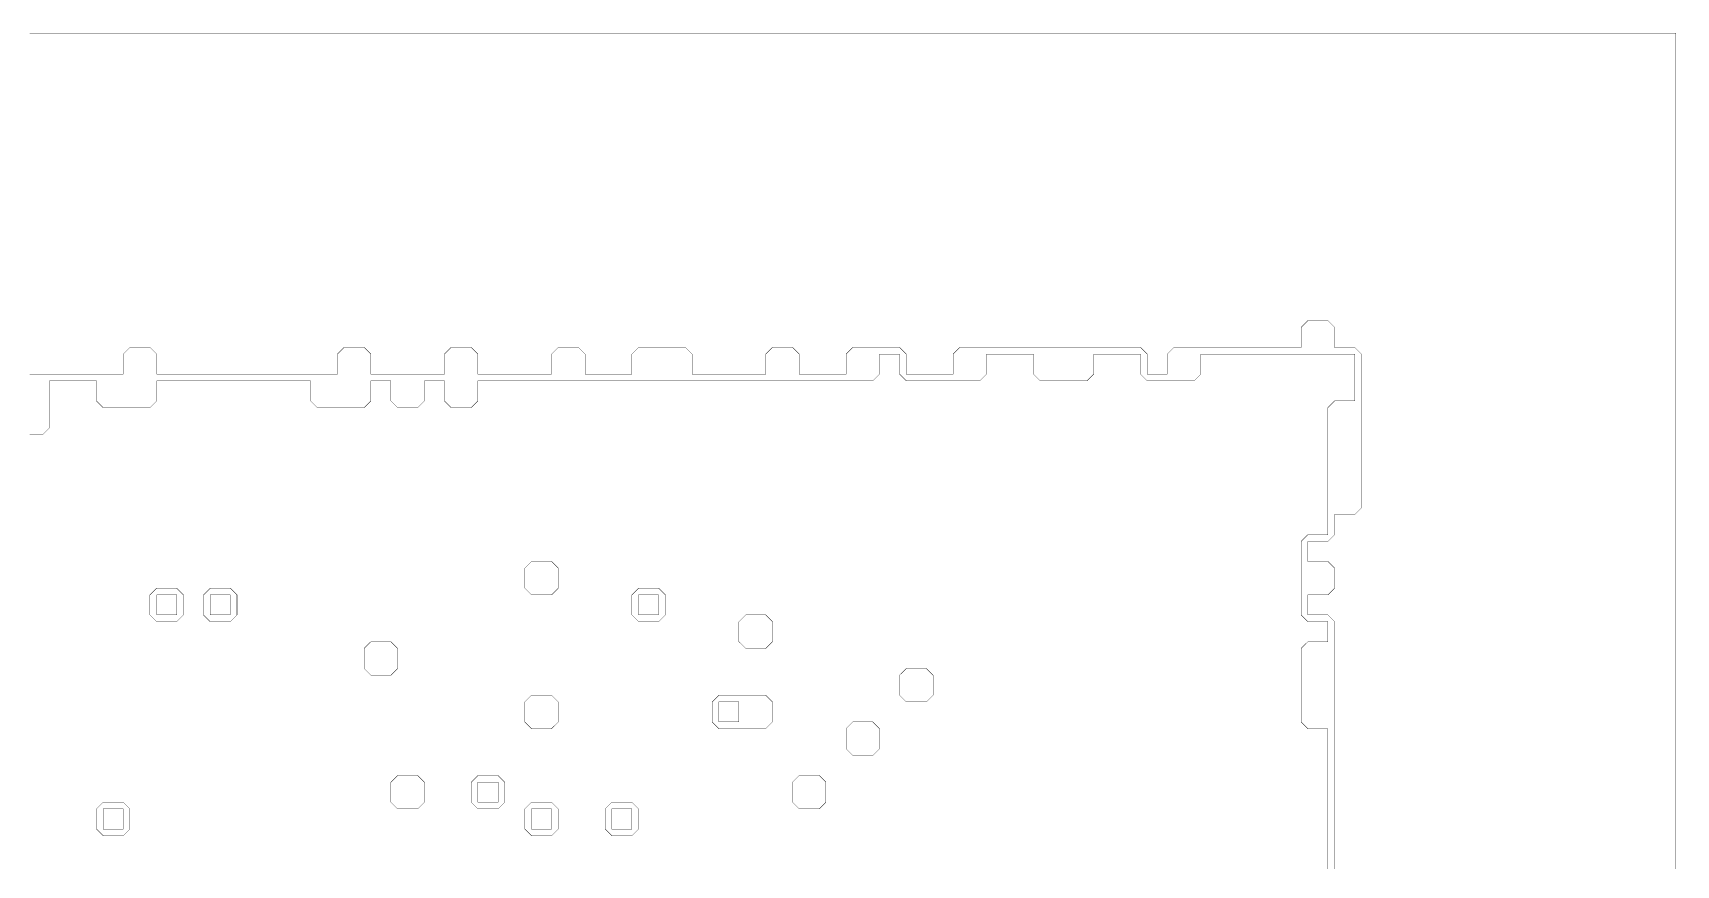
# Model space of a CAD drawing. Header units: metres. Extents: x 0 to 4990, y -4990 to 0.
# Drawn here: x 2593 to 4990, y -1215 to 0 of the extents above; entities that cross this region are included whole.
import ezdxf

# ---------------------------------------------------------------- set-up
doc = ezdxf.new("R2010")
doc.units = ezdxf.units.M
doc.layers.add('conductor', color=1, linetype='Continuous')
doc.layers.add('substrate', color=5, linetype='Continuous')

msp = doc.modelspace()

# ---------------------------------------------------------------- linework, layer by layer
at = {"layer": 'conductor', "const_width": 0.5}
msp.add_lwpolyline([(4482.421875, -1220.703125), (4482.421875, -1210.9375), (4482.421875, -1201.171875), (4482.421875, -1191.40625), (4482.421875, -1181.640625), (4482.421875, -1171.875), (4482.421875, -1162.109375), (4482.421875, -1152.34375), (4482.421875, -1142.578125), (4482.421875, -1132.8125), (4482.421875, -1123.046875), (4482.421875, -1113.28125), (4482.421875, -1103.515625), (4482.421875, -1093.75), (4482.421875, -1083.984375), (4482.421875, -1074.21875), (4482.421875, -1064.453125), (4482.421875, -1054.6875), (4482.421875, -1044.921875), (4482.421875, -1035.15625), (4482.421875, -1025.390625), (4482.421875, -1015.625), (4472.65625, -1015.625), (4462.890625, -1015.625), (4453.125, -1015.625), (4443.359375, -1005.859375), (4443.359375, -996.09375), (4443.359375, -986.328125), (4443.359375, -976.5625), (4443.359375, -966.796875), (4443.359375, -957.03125), (4443.359375, -947.265625), (4443.359375, -937.5), (4443.359375, -927.734375), (4443.359375, -917.96875), (4443.359375, -908.203125), (4443.359375, -898.4375), (4453.125, -888.671875), (4462.890625, -888.671875), (4472.65625, -888.671875), (4482.421875, -888.671875), (4482.421875, -878.90625), (4482.421875, -869.140625), (4482.421875, -859.375), (4472.65625, -859.375), (4462.890625, -859.375), (4453.125, -859.375), (4443.359375, -849.609375), (4443.359375, -839.84375), (4443.359375, -830.078125), (4443.359375, -820.3125), (4443.359375, -810.546875), (4443.359375, -800.78125), (4443.359375, -791.015625), (4443.359375, -781.25), (4443.359375, -771.484375), (4443.359375, -761.71875), (4443.359375, -751.953125), (4443.359375, -742.1875), (4453.125, -732.421875), (4462.890625, -732.421875), (4472.65625, -732.421875), (4482.421875, -732.421875), (4482.421875, -722.65625), (4482.421875, -712.890625), (4482.421875, -703.125), (4482.421875, -693.359375), (4482.421875, -683.59375), (4482.421875, -673.828125), (4482.421875, -664.0625), (4482.421875, -654.296875), (4482.421875, -644.53125), (4482.421875, -634.765625), (4482.421875, -625), (4482.421875, -615.234375), (4482.421875, -605.46875), (4482.421875, -595.703125), (4482.421875, -585.9375), (4482.421875, -576.171875), (4482.421875, -566.40625), (4482.421875, -556.640625), (4482.421875, -546.875), (4492.1875, -537.109375), (4501.953125, -537.109375), (4511.71875, -537.109375), (4521.484375, -537.109375), (4521.484375, -527.34375), (4521.484375, -517.578125), (4521.484375, -507.8125), (4521.484375, -498.046875), (4521.484375, -488.28125), (4521.484375, -478.515625), (4521.484375, -468.75), (4511.71875, -468.75), (4501.953125, -468.75), (4492.1875, -468.75), (4482.421875, -468.75), (4472.65625, -468.75), (4462.890625, -468.75), (4453.125, -468.75), (4443.359375, -468.75), (4433.59375, -468.75), (4423.828125, -468.75), (4414.0625, -468.75), (4404.296875, -468.75), (4394.53125, -468.75), (4384.765625, -468.75), (4375, -468.75), (4365.234375, -468.75), (4355.46875, -468.75), (4345.703125, -468.75), (4335.9375, -468.75), (4326.171875, -468.75), (4316.40625, -468.75), (4306.640625, -468.75), (4296.875, -468.75), (4296.875, -478.515625), (4296.875, -488.28125), (4296.875, -498.046875), (4287.109375, -507.8125), (4277.34375, -507.8125), (4267.578125, -507.8125), (4257.8125, -507.8125), (4248.046875, -507.8125), (4238.28125, -507.8125), (4228.515625, -507.8125), (4218.75, -507.8125), (4208.984375, -498.046875), (4208.984375, -488.28125), (4208.984375, -478.515625), (4208.984375, -468.75), (4199.21875, -468.75), (4189.453125, -468.75), (4179.6875, -468.75), (4169.921875, -468.75), (4160.15625, -468.75), (4150.390625, -468.75), (4140.625, -468.75), (4140.625, -478.515625), (4140.625, -488.28125), (4140.625, -498.046875), (4130.859375, -507.8125), (4121.09375, -507.8125), (4111.328125, -507.8125), (4101.5625, -507.8125), (4091.796875, -507.8125), (4082.03125, -507.8125), (4072.265625, -507.8125), (4062.5, -507.8125), (4052.734375, -498.046875), (4052.734375, -488.28125), (4052.734375, -478.515625), (4052.734375, -468.75), (4042.96875, -468.75), (4033.203125, -468.75), (4023.4375, -468.75), (4013.671875, -468.75), (4003.90625, -468.75), (3994.140625, -468.75), (3984.375, -468.75), (3984.375, -478.515625), (3984.375, -488.28125), (3984.375, -498.046875), (3974.609375, -507.8125), (3964.84375, -507.8125), (3955.078125, -507.8125), (3945.3125, -507.8125), (3935.546875, -507.8125), (3925.78125, -507.8125), (3916.015625, -507.8125), (3906.25, -507.8125), (3896.484375, -507.8125), (3886.71875, -507.8125), (3876.953125, -507.8125), (3867.1875, -507.8125), (3857.421875, -498.046875), (3857.421875, -488.28125), (3857.421875, -478.515625), (3857.421875, -468.75), (3847.65625, -468.75), (3837.890625, -468.75), (3828.125, -468.75), (3828.125, -478.515625), (3828.125, -488.28125), (3828.125, -498.046875), (3818.359375, -507.8125), (3808.59375, -507.8125), (3798.828125, -507.8125), (3789.0625, -507.8125), (3779.296875, -507.8125), (3769.53125, -507.8125), (3759.765625, -507.8125), (3750, -507.8125), (3740.234375, -507.8125), (3730.46875, -507.8125), (3720.703125, -507.8125), (3710.9375, -507.8125), (3701.171875, -507.8125), (3691.40625, -507.8125), (3681.640625, -507.8125), (3671.875, -507.8125), (3662.109375, -507.8125), (3652.34375, -507.8125), (3642.578125, -507.8125), (3632.8125, -507.8125), (3623.046875, -507.8125), (3613.28125, -507.8125), (3603.515625, -507.8125), (3593.75, -507.8125), (3583.984375, -507.8125), (3574.21875, -507.8125), (3564.453125, -507.8125), (3554.6875, -507.8125), (3544.921875, -507.8125), (3535.15625, -507.8125), (3525.390625, -507.8125), (3515.625, -507.8125), (3505.859375, -507.8125), (3496.09375, -507.8125), (3486.328125, -507.8125), (3476.5625, -507.8125), (3466.796875, -507.8125), (3457.03125, -507.8125), (3447.265625, -507.8125), (3437.5, -507.8125), (3427.734375, -507.8125), (3417.96875, -507.8125), (3408.203125, -507.8125), (3398.4375, -507.8125), (3388.671875, -507.8125), (3378.90625, -507.8125), (3369.140625, -507.8125), (3359.375, -507.8125), (3349.609375, -507.8125), (3339.84375, -507.8125), (3330.078125, -507.8125), (3320.3125, -507.8125), (3310.546875, -507.8125), (3300.78125, -507.8125), (3291.015625, -507.8125), (3281.25, -507.8125), (3271.484375, -507.8125), (3261.71875, -507.8125), (3251.953125, -507.8125), (3242.1875, -507.8125), (3242.1875, -517.578125), (3242.1875, -527.34375), (3242.1875, -537.109375), (3232.421875, -546.875), (3222.65625, -546.875), (3212.890625, -546.875), (3203.125, -546.875), (3193.359375, -537.109375), (3193.359375, -527.34375), (3193.359375, -517.578125), (3193.359375, -507.8125), (3183.59375, -507.8125), (3173.828125, -507.8125), (3164.0625, -507.8125), (3164.0625, -517.578125), (3164.0625, -527.34375), (3164.0625, -537.109375), (3154.296875, -546.875), (3144.53125, -546.875), (3134.765625, -546.875), (3125, -546.875), (3115.234375, -537.109375), (3115.234375, -527.34375), (3115.234375, -517.578125), (3115.234375, -507.8125), (3105.46875, -507.8125), (3095.703125, -507.8125), (3085.9375, -507.8125), (3085.9375, -517.578125), (3085.9375, -527.34375), (3085.9375, -537.109375), (3076.171875, -546.875), (3066.40625, -546.875), (3056.640625, -546.875), (3046.875, -546.875), (3037.109375, -546.875), (3027.34375, -546.875), (3017.578125, -546.875), (3007.8125, -546.875), (2998.046875, -537.109375), (2998.046875, -527.34375), (2998.046875, -517.578125), (2998.046875, -507.8125), (2988.28125, -507.8125), (2978.515625, -507.8125), (2968.75, -507.8125), (2958.984375, -507.8125), (2949.21875, -507.8125), (2939.453125, -507.8125), (2929.6875, -507.8125), (2919.921875, -507.8125), (2910.15625, -507.8125), (2900.390625, -507.8125), (2890.625, -507.8125), (2880.859375, -507.8125), (2871.09375, -507.8125), (2861.328125, -507.8125), (2851.5625, -507.8125), (2841.796875, -507.8125), (2832.03125, -507.8125), (2822.265625, -507.8125), (2812.5, -507.8125), (2802.734375, -507.8125), (2792.96875, -507.8125), (2783.203125, -507.8125), (2773.4375, -507.8125), (2773.4375, -517.578125), (2773.4375, -527.34375), (2773.4375, -537.109375), (2763.671875, -546.875), (2753.90625, -546.875), (2744.140625, -546.875), (2734.375, -546.875), (2724.609375, -546.875), (2714.84375, -546.875), (2705.078125, -546.875), (2695.3125, -546.875), (2685.546875, -537.109375), (2685.546875, -527.34375), (2685.546875, -517.578125), (2685.546875, -507.8125), (2675.78125, -507.8125), (2666.015625, -507.8125), (2656.25, -507.8125), (2646.484375, -507.8125), (2636.71875, -507.8125), (2626.953125, -507.8125), (2617.1875, -507.8125), (2617.1875, -517.578125), (2617.1875, -527.34375), (2617.1875, -537.109375), (2617.1875, -546.875), (2617.1875, -556.640625), (2617.1875, -566.40625), (2617.1875, -576.171875), (2607.421875, -585.9375), (2597.65625, -585.9375), (2587.890625, -585.9375)], dxfattribs=at)
for points in [[(3310.546875, -781.25), (3320.3125, -771.484375), (3330.078125, -771.484375), (3339.84375, -771.484375), (3349.609375, -771.484375), (3359.375, -781.25), (3359.375, -791.015625), (3359.375, -800.78125), (3359.375, -810.546875), (3349.609375, -820.3125), (3339.84375, -820.3125), (3330.078125, -820.3125), (3320.3125, -820.3125), (3310.546875, -810.546875), (3310.546875, -800.78125), (3310.546875, -791.015625)], [(2763.671875, -820.3125), (2773.4375, -810.546875), (2783.203125, -810.546875), (2792.96875, -810.546875), (2802.734375, -810.546875), (2812.5, -820.3125), (2812.5, -830.078125), (2812.5, -839.84375), (2812.5, -849.609375), (2802.734375, -859.375), (2792.96875, -859.375), (2783.203125, -859.375), (2773.4375, -859.375), (2763.671875, -849.609375), (2763.671875, -839.84375), (2763.671875, -830.078125)], [(2841.796875, -820.3125), (2851.5625, -810.546875), (2861.328125, -810.546875), (2871.09375, -810.546875), (2880.859375, -810.546875), (2890.625, -820.3125), (2890.625, -830.078125), (2890.625, -839.84375), (2890.625, -849.609375), (2880.859375, -859.375), (2871.09375, -859.375), (2861.328125, -859.375), (2851.5625, -859.375), (2841.796875, -849.609375), (2841.796875, -839.84375), (2841.796875, -830.078125)], [(3466.796875, -820.3125), (3476.5625, -810.546875), (3486.328125, -810.546875), (3496.09375, -810.546875), (3505.859375, -810.546875), (3515.625, -820.3125), (3515.625, -830.078125), (3515.625, -839.84375), (3515.625, -849.609375), (3505.859375, -859.375), (3496.09375, -859.375), (3486.328125, -859.375), (3476.5625, -859.375), (3466.796875, -849.609375), (3466.796875, -839.84375), (3466.796875, -830.078125)], [(3623.046875, -859.375), (3632.8125, -849.609375), (3642.578125, -849.609375), (3652.34375, -849.609375), (3662.109375, -849.609375), (3671.875, -859.375), (3671.875, -869.140625), (3671.875, -878.90625), (3671.875, -888.671875), (3662.109375, -898.4375), (3652.34375, -898.4375), (3642.578125, -898.4375), (3632.8125, -898.4375), (3623.046875, -888.671875), (3623.046875, -878.90625), (3623.046875, -869.140625)], [(3076.171875, -898.4375), (3085.9375, -888.671875), (3095.703125, -888.671875), (3105.46875, -888.671875), (3115.234375, -888.671875), (3125, -898.4375), (3125, -908.203125), (3125, -917.96875), (3125, -927.734375), (3115.234375, -937.5), (3105.46875, -937.5), (3095.703125, -937.5), (3085.9375, -937.5), (3076.171875, -927.734375), (3076.171875, -917.96875), (3076.171875, -908.203125)], [(3857.421875, -937.5), (3867.1875, -927.734375), (3876.953125, -927.734375), (3886.71875, -927.734375), (3896.484375, -927.734375), (3906.25, -937.5), (3906.25, -947.265625), (3906.25, -957.03125), (3906.25, -966.796875), (3896.484375, -976.5625), (3886.71875, -976.5625), (3876.953125, -976.5625), (3867.1875, -976.5625), (3857.421875, -966.796875), (3857.421875, -957.03125), (3857.421875, -947.265625)], [(3310.546875, -976.5625), (3320.3125, -966.796875), (3330.078125, -966.796875), (3339.84375, -966.796875), (3349.609375, -966.796875), (3359.375, -976.5625), (3359.375, -986.328125), (3359.375, -996.09375), (3359.375, -1005.859375), (3349.609375, -1015.625), (3339.84375, -1015.625), (3330.078125, -1015.625), (3320.3125, -1015.625), (3310.546875, -1005.859375), (3310.546875, -996.09375), (3310.546875, -986.328125)], [(3583.984375, -976.5625), (3593.75, -966.796875), (3603.515625, -966.796875), (3613.28125, -966.796875), (3623.046875, -966.796875), (3632.8125, -966.796875), (3642.578125, -966.796875), (3652.34375, -966.796875), (3662.109375, -966.796875), (3671.875, -976.5625), (3671.875, -986.328125), (3671.875, -996.09375), (3671.875, -1005.859375), (3662.109375, -1015.625), (3652.34375, -1015.625), (3642.578125, -1015.625), (3632.8125, -1015.625), (3623.046875, -1015.625), (3613.28125, -1015.625), (3603.515625, -1015.625), (3593.75, -1015.625), (3583.984375, -1005.859375), (3583.984375, -996.09375), (3583.984375, -986.328125)], [(3779.296875, -1015.625), (3789.0625, -1005.859375), (3798.828125, -1005.859375), (3808.59375, -1005.859375), (3818.359375, -1005.859375), (3828.125, -1015.625), (3828.125, -1025.390625), (3828.125, -1035.15625), (3828.125, -1044.921875), (3818.359375, -1054.6875), (3808.59375, -1054.6875), (3798.828125, -1054.6875), (3789.0625, -1054.6875), (3779.296875, -1044.921875), (3779.296875, -1035.15625), (3779.296875, -1025.390625)], [(3115.234375, -1093.75), (3125, -1083.984375), (3134.765625, -1083.984375), (3144.53125, -1083.984375), (3154.296875, -1083.984375), (3164.0625, -1093.75), (3164.0625, -1103.515625), (3164.0625, -1113.28125), (3164.0625, -1123.046875), (3154.296875, -1132.8125), (3144.53125, -1132.8125), (3134.765625, -1132.8125), (3125, -1132.8125), (3115.234375, -1123.046875), (3115.234375, -1113.28125), (3115.234375, -1103.515625)], [(3232.421875, -1093.75), (3242.1875, -1083.984375), (3251.953125, -1083.984375), (3261.71875, -1083.984375), (3271.484375, -1083.984375), (3281.25, -1093.75), (3281.25, -1103.515625), (3281.25, -1113.28125), (3281.25, -1123.046875), (3271.484375, -1132.8125), (3261.71875, -1132.8125), (3251.953125, -1132.8125), (3242.1875, -1132.8125), (3232.421875, -1123.046875), (3232.421875, -1113.28125), (3232.421875, -1103.515625)], [(3701.171875, -1093.75), (3710.9375, -1083.984375), (3720.703125, -1083.984375), (3730.46875, -1083.984375), (3740.234375, -1083.984375), (3750, -1093.75), (3750, -1103.515625), (3750, -1113.28125), (3750, -1123.046875), (3740.234375, -1132.8125), (3730.46875, -1132.8125), (3720.703125, -1132.8125), (3710.9375, -1132.8125), (3701.171875, -1123.046875), (3701.171875, -1113.28125), (3701.171875, -1103.515625)], [(2685.546875, -1132.8125), (2695.3125, -1123.046875), (2705.078125, -1123.046875), (2714.84375, -1123.046875), (2724.609375, -1123.046875), (2734.375, -1132.8125), (2734.375, -1142.578125), (2734.375, -1152.34375), (2734.375, -1162.109375), (2724.609375, -1171.875), (2714.84375, -1171.875), (2705.078125, -1171.875), (2695.3125, -1171.875), (2685.546875, -1162.109375), (2685.546875, -1152.34375), (2685.546875, -1142.578125)], [(3310.546875, -1132.8125), (3320.3125, -1123.046875), (3330.078125, -1123.046875), (3339.84375, -1123.046875), (3349.609375, -1123.046875), (3359.375, -1132.8125), (3359.375, -1142.578125), (3359.375, -1152.34375), (3359.375, -1162.109375), (3349.609375, -1171.875), (3339.84375, -1171.875), (3330.078125, -1171.875), (3320.3125, -1171.875), (3310.546875, -1162.109375), (3310.546875, -1152.34375), (3310.546875, -1142.578125)], [(3427.734375, -1132.8125), (3437.5, -1123.046875), (3447.265625, -1123.046875), (3457.03125, -1123.046875), (3466.796875, -1123.046875), (3476.5625, -1132.8125), (3476.5625, -1142.578125), (3476.5625, -1152.34375), (3476.5625, -1162.109375), (3466.796875, -1171.875), (3457.03125, -1171.875), (3447.265625, -1171.875), (3437.5, -1171.875), (3427.734375, -1162.109375), (3427.734375, -1152.34375), (3427.734375, -1142.578125)]]:
    msp.add_lwpolyline(points, close=True, dxfattribs=at)
at = {"layer": 'substrate', "const_width": 0.5}
for points in [[(4990.234375, -1220.703125), (4990.234375, -1210.9375), (4990.234375, -1201.171875), (4990.234375, -1191.40625), (4990.234375, -1181.640625), (4990.234375, -1171.875), (4990.234375, -1162.109375), (4990.234375, -1152.34375), (4990.234375, -1142.578125), (4990.234375, -1132.8125), (4990.234375, -1123.046875), (4990.234375, -1113.28125), (4990.234375, -1103.515625), (4990.234375, -1093.75), (4990.234375, -1083.984375), (4990.234375, -1074.21875), (4990.234375, -1064.453125), (4990.234375, -1054.6875), (4990.234375, -1044.921875), (4990.234375, -1035.15625), (4990.234375, -1025.390625), (4990.234375, -1015.625), (4990.234375, -1005.859375), (4990.234375, -996.09375), (4990.234375, -986.328125), (4990.234375, -976.5625), (4990.234375, -966.796875), (4990.234375, -957.03125), (4990.234375, -947.265625), (4990.234375, -937.5), (4990.234375, -927.734375), (4990.234375, -917.96875), (4990.234375, -908.203125), (4990.234375, -898.4375), (4990.234375, -888.671875), (4990.234375, -878.90625), (4990.234375, -869.140625), (4990.234375, -859.375), (4990.234375, -849.609375), (4990.234375, -839.84375), (4990.234375, -830.078125), (4990.234375, -820.3125), (4990.234375, -810.546875), (4990.234375, -800.78125), (4990.234375, -791.015625), (4990.234375, -781.25), (4990.234375, -771.484375), (4990.234375, -761.71875), (4990.234375, -751.953125), (4990.234375, -742.1875), (4990.234375, -732.421875), (4990.234375, -722.65625), (4990.234375, -712.890625), (4990.234375, -703.125), (4990.234375, -693.359375), (4990.234375, -683.59375), (4990.234375, -673.828125), (4990.234375, -664.0625), (4990.234375, -654.296875), (4990.234375, -644.53125), (4990.234375, -634.765625), (4990.234375, -625), (4990.234375, -615.234375), (4990.234375, -605.46875), (4990.234375, -595.703125), (4990.234375, -585.9375), (4990.234375, -576.171875), (4990.234375, -566.40625), (4990.234375, -556.640625), (4990.234375, -546.875), (4990.234375, -537.109375), (4990.234375, -527.34375), (4990.234375, -517.578125), (4990.234375, -507.8125), (4990.234375, -498.046875), (4990.234375, -488.28125), (4990.234375, -478.515625), (4990.234375, -468.75), (4990.234375, -458.984375), (4990.234375, -449.21875), (4990.234375, -439.453125), (4990.234375, -429.6875), (4990.234375, -419.921875), (4990.234375, -410.15625), (4990.234375, -400.390625), (4990.234375, -390.625), (4990.234375, -380.859375), (4990.234375, -371.09375), (4990.234375, -361.328125), (4990.234375, -351.5625), (4990.234375, -341.796875), (4990.234375, -332.03125), (4990.234375, -322.265625), (4990.234375, -312.5), (4990.234375, -302.734375), (4990.234375, -292.96875), (4990.234375, -283.203125), (4990.234375, -273.4375), (4990.234375, -263.671875), (4990.234375, -253.90625), (4990.234375, -244.140625), (4990.234375, -234.375), (4990.234375, -224.609375), (4990.234375, -214.84375), (4990.234375, -205.078125), (4990.234375, -195.3125), (4990.234375, -185.546875), (4990.234375, -175.78125), (4990.234375, -166.015625), (4990.234375, -156.25), (4990.234375, -146.484375), (4990.234375, -136.71875), (4990.234375, -126.953125), (4990.234375, -117.1875), (4990.234375, -107.421875), (4990.234375, -97.65625), (4990.234375, -87.890625), (4990.234375, -78.125), (4990.234375, -68.359375), (4990.234375, -58.59375), (4990.234375, -48.828125), (4990.234375, -39.0625), (4990.234375, -29.296875), (4990.234375, -19.53125), (4990.234375, -9.765625), (4990.234375, 0), (4980.46875, 0), (4970.703125, 0), (4960.9375, 0), (4951.171875, 0), (4941.40625, 0), (4931.640625, 0), (4921.875, 0), (4912.109375, 0), (4902.34375, 0), (4892.578125, 0), (4882.8125, 0), (4873.046875, 0), (4863.28125, 0), (4853.515625, 0), (4843.75, 0), (4833.984375, 0), (4824.21875, 0), (4814.453125, 0), (4804.6875, 0), (4794.921875, 0), (4785.15625, 0), (4775.390625, 0), (4765.625, 0), (4755.859375, 0), (4746.09375, 0), (4736.328125, 0), (4726.5625, 0), (4716.796875, 0), (4707.03125, 0), (4697.265625, 0), (4687.5, 0), (4677.734375, 0), (4667.96875, 0), (4658.203125, 0), (4648.4375, 0), (4638.671875, 0), (4628.90625, 0), (4619.140625, 0), (4609.375, 0), (4599.609375, 0), (4589.84375, 0), (4580.078125, 0), (4570.3125, 0), (4560.546875, 0), (4550.78125, 0), (4541.015625, 0), (4531.25, 0), (4521.484375, 0), (4511.71875, 0), (4501.953125, 0), (4492.1875, 0), (4482.421875, 0), (4472.65625, 0), (4462.890625, 0), (4453.125, 0), (4443.359375, 0), (4433.59375, 0), (4423.828125, 0), (4414.0625, 0), (4404.296875, 0), (4394.53125, 0), (4384.765625, 0), (4375, 0), (4365.234375, 0), (4355.46875, 0), (4345.703125, 0), (4335.9375, 0), (4326.171875, 0), (4316.40625, 0), (4306.640625, 0), (4296.875, 0), (4287.109375, 0), (4277.34375, 0), (4267.578125, 0), (4257.8125, 0), (4248.046875, 0), (4238.28125, 0), (4228.515625, 0), (4218.75, 0), (4208.984375, 0), (4199.21875, 0), (4189.453125, 0), (4179.6875, 0), (4169.921875, 0), (4160.15625, 0), (4150.390625, 0), (4140.625, 0), (4130.859375, 0), (4121.09375, 0), (4111.328125, 0), (4101.5625, 0), (4091.796875, 0), (4082.03125, 0), (4072.265625, 0), (4062.5, 0), (4052.734375, 0), (4042.96875, 0), (4033.203125, 0), (4023.4375, 0), (4013.671875, 0), (4003.90625, 0), (3994.140625, 0), (3984.375, 0), (3974.609375, 0), (3964.84375, 0), (3955.078125, 0), (3945.3125, 0), (3935.546875, 0), (3925.78125, 0), (3916.015625, 0), (3906.25, 0), (3896.484375, 0), (3886.71875, 0), (3876.953125, 0), (3867.1875, 0), (3857.421875, 0), (3847.65625, 0), (3837.890625, 0), (3828.125, 0), (3818.359375, 0), (3808.59375, 0), (3798.828125, 0), (3789.0625, 0), (3779.296875, 0), (3769.53125, 0), (3759.765625, 0), (3750, 0), (3740.234375, 0), (3730.46875, 0), (3720.703125, 0), (3710.9375, 0), (3701.171875, 0), (3691.40625, 0), (3681.640625, 0), (3671.875, 0), (3662.109375, 0), (3652.34375, 0), (3642.578125, 0), (3632.8125, 0), (3623.046875, 0), (3613.28125, 0), (3603.515625, 0), (3593.75, 0), (3583.984375, 0), (3574.21875, 0), (3564.453125, 0), (3554.6875, 0), (3544.921875, 0), (3535.15625, 0), (3525.390625, 0), (3515.625, 0), (3505.859375, 0), (3496.09375, 0), (3486.328125, 0), (3476.5625, 0), (3466.796875, 0), (3457.03125, 0), (3447.265625, 0), (3437.5, 0), (3427.734375, 0), (3417.96875, 0), (3408.203125, 0), (3398.4375, 0), (3388.671875, 0), (3378.90625, 0), (3369.140625, 0), (3359.375, 0), (3349.609375, 0), (3339.84375, 0), (3330.078125, 0), (3320.3125, 0), (3310.546875, 0), (3300.78125, 0), (3291.015625, 0), (3281.25, 0), (3271.484375, 0), (3261.71875, 0), (3251.953125, 0), (3242.1875, 0), (3232.421875, 0), (3222.65625, 0), (3212.890625, 0), (3203.125, 0), (3193.359375, 0), (3183.59375, 0), (3173.828125, 0), (3164.0625, 0), (3154.296875, 0), (3144.53125, 0), (3134.765625, 0), (3125, 0), (3115.234375, 0), (3105.46875, 0), (3095.703125, 0), (3085.9375, 0), (3076.171875, 0), (3066.40625, 0), (3056.640625, 0), (3046.875, 0), (3037.109375, 0), (3027.34375, 0), (3017.578125, 0), (3007.8125, 0), (2998.046875, 0), (2988.28125, 0), (2978.515625, 0), (2968.75, 0), (2958.984375, 0), (2949.21875, 0), (2939.453125, 0), (2929.6875, 0), (2919.921875, 0), (2910.15625, 0), (2900.390625, 0), (2890.625, 0), (2880.859375, 0), (2871.09375, 0), (2861.328125, 0), (2851.5625, 0), (2841.796875, 0), (2832.03125, 0), (2822.265625, 0), (2812.5, 0), (2802.734375, 0), (2792.96875, 0), (2783.203125, 0), (2773.4375, 0), (2763.671875, 0), (2753.90625, 0), (2744.140625, 0), (2734.375, 0), (2724.609375, 0), (2714.84375, 0), (2705.078125, 0), (2695.3125, 0), (2685.546875, 0), (2675.78125, 0), (2666.015625, 0), (2656.25, 0), (2646.484375, 0), (2636.71875, 0), (2626.953125, 0), (2617.1875, 0), (2607.421875, 0), (2597.65625, 0), (2587.890625, 0)], [(2587.890625, -498.046875), (2597.65625, -498.046875), (2607.421875, -498.046875), (2617.1875, -498.046875), (2626.953125, -498.046875), (2636.71875, -498.046875), (2646.484375, -498.046875), (2656.25, -498.046875), (2666.015625, -498.046875), (2675.78125, -498.046875), (2685.546875, -498.046875), (2695.3125, -498.046875), (2705.078125, -498.046875), (2714.84375, -498.046875), (2724.609375, -498.046875), (2724.609375, -488.28125), (2724.609375, -478.515625), (2724.609375, -468.75), (2734.375, -458.984375), (2744.140625, -458.984375), (2753.90625, -458.984375), (2763.671875, -458.984375), (2773.4375, -468.75), (2773.4375, -478.515625), (2773.4375, -488.28125), (2773.4375, -498.046875), (2783.203125, -498.046875), (2792.96875, -498.046875), (2802.734375, -498.046875), (2812.5, -498.046875), (2822.265625, -498.046875), (2832.03125, -498.046875), (2841.796875, -498.046875), (2851.5625, -498.046875), (2861.328125, -498.046875), (2871.09375, -498.046875), (2880.859375, -498.046875), (2890.625, -498.046875), (2900.390625, -498.046875), (2910.15625, -498.046875), (2919.921875, -498.046875), (2929.6875, -498.046875), (2939.453125, -498.046875), (2949.21875, -498.046875), (2958.984375, -498.046875), (2968.75, -498.046875), (2978.515625, -498.046875), (2988.28125, -498.046875), (2998.046875, -498.046875), (3007.8125, -498.046875), (3017.578125, -498.046875), (3027.34375, -498.046875), (3037.109375, -498.046875), (3037.109375, -488.28125), (3037.109375, -478.515625), (3037.109375, -468.75), (3046.875, -458.984375), (3056.640625, -458.984375), (3066.40625, -458.984375), (3076.171875, -458.984375), (3085.9375, -468.75), (3085.9375, -478.515625), (3085.9375, -488.28125), (3085.9375, -498.046875), (3095.703125, -498.046875), (3105.46875, -498.046875), (3115.234375, -498.046875), (3125, -498.046875), (3134.765625, -498.046875), (3144.53125, -498.046875), (3154.296875, -498.046875), (3164.0625, -498.046875), (3173.828125, -498.046875), (3183.59375, -498.046875), (3193.359375, -498.046875), (3193.359375, -488.28125), (3193.359375, -478.515625), (3193.359375, -468.75), (3203.125, -458.984375), (3212.890625, -458.984375), (3222.65625, -458.984375), (3232.421875, -458.984375), (3242.1875, -468.75), (3242.1875, -478.515625), (3242.1875, -488.28125), (3242.1875, -498.046875), (3251.953125, -498.046875), (3261.71875, -498.046875), (3271.484375, -498.046875), (3281.25, -498.046875), (3291.015625, -498.046875), (3300.78125, -498.046875), (3310.546875, -498.046875), (3320.3125, -498.046875), (3330.078125, -498.046875), (3339.84375, -498.046875), (3349.609375, -498.046875), (3349.609375, -488.28125), (3349.609375, -478.515625), (3349.609375, -468.75), (3359.375, -458.984375), (3369.140625, -458.984375), (3378.90625, -458.984375), (3388.671875, -458.984375), (3398.4375, -468.75), (3398.4375, -478.515625), (3398.4375, -488.28125), (3398.4375, -498.046875), (3408.203125, -498.046875), (3417.96875, -498.046875), (3427.734375, -498.046875), (3437.5, -498.046875), (3447.265625, -498.046875), (3457.03125, -498.046875), (3466.796875, -498.046875), (3466.796875, -488.28125), (3466.796875, -478.515625), (3466.796875, -468.75), (3476.5625, -458.984375), (3486.328125, -458.984375), (3496.09375, -458.984375), (3505.859375, -458.984375), (3515.625, -458.984375), (3525.390625, -458.984375), (3535.15625, -458.984375), (3544.921875, -458.984375), (3554.6875, -468.75), (3554.6875, -478.515625), (3554.6875, -488.28125), (3554.6875, -498.046875), (3564.453125, -498.046875), (3574.21875, -498.046875), (3583.984375, -498.046875), (3593.75, -498.046875), (3603.515625, -498.046875), (3613.28125, -498.046875), (3623.046875, -498.046875), (3632.8125, -498.046875), (3642.578125, -498.046875), (3652.34375, -498.046875), (3662.109375, -498.046875), (3662.109375, -488.28125), (3662.109375, -478.515625), (3662.109375, -468.75), (3671.875, -458.984375), (3681.640625, -458.984375), (3691.40625, -458.984375), (3701.171875, -458.984375), (3710.9375, -468.75), (3710.9375, -478.515625), (3710.9375, -488.28125), (3710.9375, -498.046875), (3720.703125, -498.046875), (3730.46875, -498.046875), (3740.234375, -498.046875), (3750, -498.046875), (3759.765625, -498.046875), (3769.53125, -498.046875), (3779.296875, -498.046875), (3779.296875, -488.28125), (3779.296875, -478.515625), (3779.296875, -468.75), (3789.0625, -458.984375), (3798.828125, -458.984375), (3808.59375, -458.984375), (3818.359375, -458.984375), (3828.125, -458.984375), (3837.890625, -458.984375), (3847.65625, -458.984375), (3857.421875, -458.984375), (3867.1875, -468.75), (3867.1875, -478.515625), (3867.1875, -488.28125), (3867.1875, -498.046875), (3876.953125, -498.046875), (3886.71875, -498.046875), (3896.484375, -498.046875), (3906.25, -498.046875), (3916.015625, -498.046875), (3925.78125, -498.046875), (3935.546875, -498.046875), (3935.546875, -488.28125), (3935.546875, -478.515625), (3935.546875, -468.75), (3945.3125, -458.984375), (3955.078125, -458.984375), (3964.84375, -458.984375), (3974.609375, -458.984375), (3984.375, -458.984375), (3994.140625, -458.984375), (4003.90625, -458.984375), (4013.671875, -458.984375), (4023.4375, -458.984375), (4033.203125, -458.984375), (4042.96875, -458.984375), (4052.734375, -458.984375), (4062.5, -458.984375), (4072.265625, -458.984375), (4082.03125, -458.984375), (4091.796875, -458.984375), (4101.5625, -458.984375), (4111.328125, -458.984375), (4121.09375, -458.984375), (4130.859375, -458.984375), (4140.625, -458.984375), (4150.390625, -458.984375), (4160.15625, -458.984375), (4169.921875, -458.984375), (4179.6875, -458.984375), (4189.453125, -458.984375), (4199.21875, -458.984375), (4208.984375, -458.984375), (4218.75, -468.75), (4218.75, -478.515625), (4218.75, -488.28125), (4218.75, -498.046875), (4228.515625, -498.046875), (4238.28125, -498.046875), (4248.046875, -498.046875), (4248.046875, -488.28125), (4248.046875, -478.515625), (4248.046875, -468.75), (4257.8125, -458.984375), (4267.578125, -458.984375), (4277.34375, -458.984375), (4287.109375, -458.984375), (4296.875, -458.984375), (4306.640625, -458.984375), (4316.40625, -458.984375), (4326.171875, -458.984375), (4335.9375, -458.984375), (4345.703125, -458.984375), (4355.46875, -458.984375), (4365.234375, -458.984375), (4375, -458.984375), (4384.765625, -458.984375), (4394.53125, -458.984375), (4404.296875, -458.984375), (4414.0625, -458.984375), (4423.828125, -458.984375), (4433.59375, -458.984375), (4443.359375, -458.984375), (4443.359375, -449.21875), (4443.359375, -439.453125), (4443.359375, -429.6875), (4453.125, -419.921875), (4462.890625, -419.921875), (4472.65625, -419.921875), (4482.421875, -419.921875), (4492.1875, -429.6875), (4492.1875, -439.453125), (4492.1875, -449.21875), (4492.1875, -458.984375), (4501.953125, -458.984375), (4511.71875, -458.984375), (4521.484375, -458.984375), (4531.25, -468.75), (4531.25, -478.515625), (4531.25, -488.28125), (4531.25, -498.046875), (4531.25, -507.8125), (4531.25, -517.578125), (4531.25, -527.34375), (4531.25, -537.109375), (4531.25, -546.875), (4531.25, -556.640625), (4531.25, -566.40625), (4531.25, -576.171875), (4531.25, -585.9375), (4531.25, -595.703125), (4531.25, -605.46875), (4531.25, -615.234375), (4531.25, -625), (4531.25, -634.765625), (4531.25, -644.53125), (4531.25, -654.296875), (4531.25, -664.0625), (4531.25, -673.828125), (4531.25, -683.59375), (4531.25, -693.359375), (4521.484375, -703.125), (4511.71875, -703.125), (4501.953125, -703.125), (4492.1875, -703.125), (4492.1875, -712.890625), (4492.1875, -722.65625), (4492.1875, -732.421875), (4482.421875, -742.1875), (4472.65625, -742.1875), (4462.890625, -742.1875), (4453.125, -742.1875), (4453.125, -751.953125), (4453.125, -761.71875), (4453.125, -771.484375), (4462.890625, -771.484375), (4472.65625, -771.484375), (4482.421875, -771.484375), (4492.1875, -781.25), (4492.1875, -791.015625), (4492.1875, -800.78125), (4492.1875, -810.546875), (4482.421875, -820.3125), (4472.65625, -820.3125), (4462.890625, -820.3125), (4453.125, -820.3125), (4453.125, -830.078125), (4453.125, -839.84375), (4453.125, -849.609375), (4462.890625, -849.609375), (4472.65625, -849.609375), (4482.421875, -849.609375), (4492.1875, -859.375), (4492.1875, -869.140625), (4492.1875, -878.90625), (4492.1875, -888.671875), (4492.1875, -898.4375), (4492.1875, -908.203125), (4492.1875, -917.96875), (4492.1875, -927.734375), (4492.1875, -937.5), (4492.1875, -947.265625), (4492.1875, -957.03125), (4492.1875, -966.796875), (4492.1875, -976.5625), (4492.1875, -986.328125), (4492.1875, -996.09375), (4492.1875, -1005.859375), (4492.1875, -1015.625), (4492.1875, -1025.390625), (4492.1875, -1035.15625), (4492.1875, -1044.921875), (4492.1875, -1054.6875), (4492.1875, -1064.453125), (4492.1875, -1074.21875), (4492.1875, -1083.984375), (4492.1875, -1093.75), (4492.1875, -1103.515625), (4492.1875, -1113.28125), (4492.1875, -1123.046875), (4492.1875, -1132.8125), (4492.1875, -1142.578125), (4492.1875, -1152.34375), (4492.1875, -1162.109375), (4492.1875, -1171.875), (4492.1875, -1181.640625), (4492.1875, -1191.40625), (4492.1875, -1201.171875), (4492.1875, -1210.9375), (4492.1875, -1220.703125)]]:
    msp.add_lwpolyline(points, dxfattribs=at)
for points in [[(2773.4375, -820.3125), (2773.4375, -830.078125), (2773.4375, -839.84375), (2773.4375, -849.609375), (2783.203125, -849.609375), (2792.96875, -849.609375), (2802.734375, -849.609375), (2802.734375, -839.84375), (2802.734375, -830.078125), (2802.734375, -820.3125), (2792.96875, -820.3125), (2783.203125, -820.3125)], [(2851.5625, -820.3125), (2851.5625, -830.078125), (2851.5625, -839.84375), (2851.5625, -849.609375), (2861.328125, -849.609375), (2871.09375, -849.609375), (2880.859375, -849.609375), (2880.859375, -839.84375), (2880.859375, -830.078125), (2880.859375, -820.3125), (2871.09375, -820.3125), (2861.328125, -820.3125)], [(3476.5625, -820.3125), (3476.5625, -830.078125), (3476.5625, -839.84375), (3476.5625, -849.609375), (3486.328125, -849.609375), (3496.09375, -849.609375), (3505.859375, -849.609375), (3505.859375, -839.84375), (3505.859375, -830.078125), (3505.859375, -820.3125), (3496.09375, -820.3125), (3486.328125, -820.3125)], [(3593.75, -976.5625), (3593.75, -986.328125), (3593.75, -996.09375), (3593.75, -1005.859375), (3603.515625, -1005.859375), (3613.28125, -1005.859375), (3623.046875, -1005.859375), (3623.046875, -996.09375), (3623.046875, -986.328125), (3623.046875, -976.5625), (3613.28125, -976.5625), (3603.515625, -976.5625)], [(3242.1875, -1093.75), (3242.1875, -1103.515625), (3242.1875, -1113.28125), (3242.1875, -1123.046875), (3251.953125, -1123.046875), (3261.71875, -1123.046875), (3271.484375, -1123.046875), (3271.484375, -1113.28125), (3271.484375, -1103.515625), (3271.484375, -1093.75), (3261.71875, -1093.75), (3251.953125, -1093.75)], [(2695.3125, -1132.8125), (2695.3125, -1142.578125), (2695.3125, -1152.34375), (2695.3125, -1162.109375), (2705.078125, -1162.109375), (2714.84375, -1162.109375), (2724.609375, -1162.109375), (2724.609375, -1152.34375), (2724.609375, -1142.578125), (2724.609375, -1132.8125), (2714.84375, -1132.8125), (2705.078125, -1132.8125)], [(3320.3125, -1132.8125), (3320.3125, -1142.578125), (3320.3125, -1152.34375), (3320.3125, -1162.109375), (3330.078125, -1162.109375), (3339.84375, -1162.109375), (3349.609375, -1162.109375), (3349.609375, -1152.34375), (3349.609375, -1142.578125), (3349.609375, -1132.8125), (3339.84375, -1132.8125), (3330.078125, -1132.8125)], [(3437.5, -1132.8125), (3437.5, -1142.578125), (3437.5, -1152.34375), (3437.5, -1162.109375), (3447.265625, -1162.109375), (3457.03125, -1162.109375), (3466.796875, -1162.109375), (3466.796875, -1152.34375), (3466.796875, -1142.578125), (3466.796875, -1132.8125), (3457.03125, -1132.8125), (3447.265625, -1132.8125)]]:
    msp.add_lwpolyline(points, close=True, dxfattribs=at)

doc.saveas('drawing.dxf')
